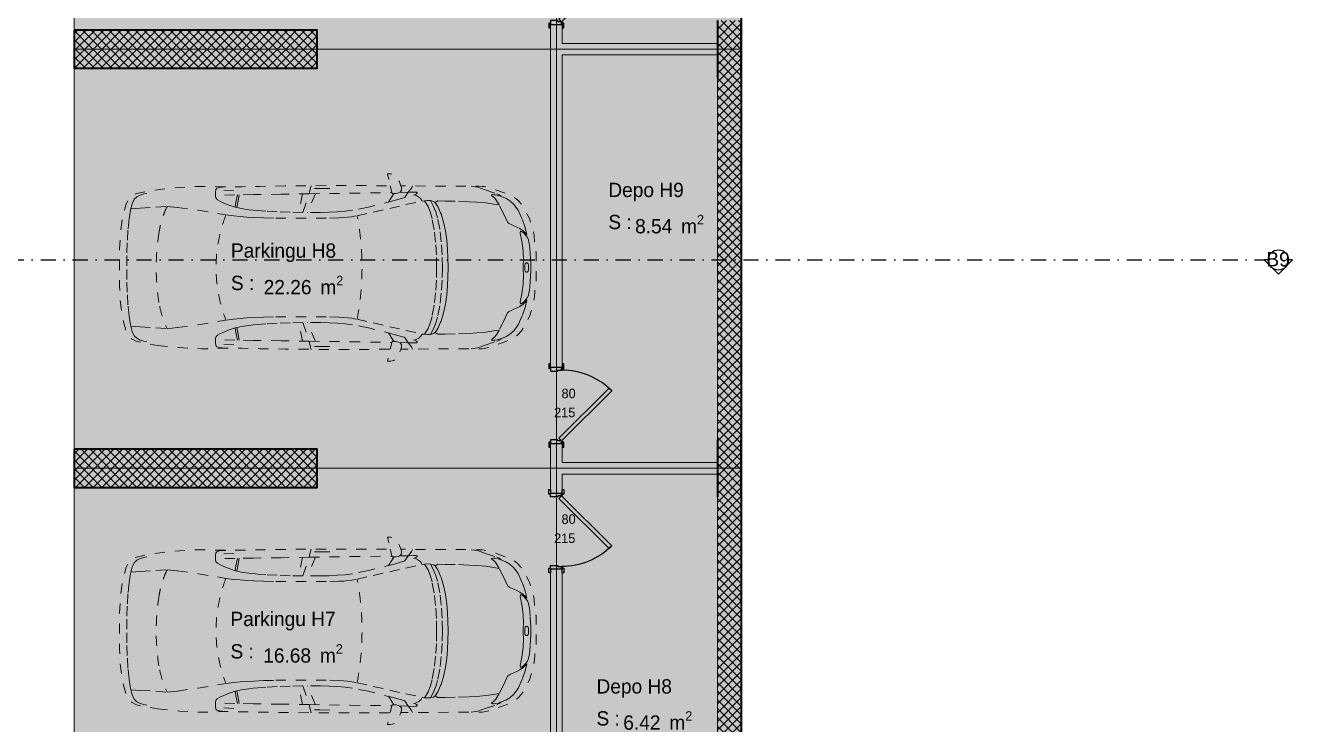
# Model space of a CAD drawing. Header units: millimetres. Extents: x 635850 to 824661, y -5878409 to -5774454.
# Drawn here: x 767576 to 780877, y -5848811 to -5841470 of the extents above; entities that cross this region are included whole.
import ezdxf
from ezdxf.enums import TextEntityAlignment as Align

# ---------------------------------------------------------------- set-up
doc = ezdxf.new("R2010")
doc.units = ezdxf.units.MM
doc.header["$MEASUREMENT"] = 0
doc.linetypes.add('Dashed', pattern=[211.666667, 105.833333, -105.833333])
doc.linetypes.add('Dot & Dashed', pattern=[335.138881, 158.75, -88.194444, 0, -88.194437])
for name, color, linetype in [('A - Ndertesa 1 - Vija e prejes', 7, 'Continuous'), ('A - Ndertesa 8 - Pllaka meskatit', 7, 'Continuous'), ('A - Ndertesa 8 - Zonat', 7, 'Continuous'), ('A - Ndertesa 8 -Muret K.Zjarrit', 7, 'Continuous'), ('A - Ndertesa 8 -Shtyllat', 7, 'Continuous'), ('A - Ndertesa 8 -Shtyllat bodrum', 7, 'Continuous'), ('ARCHICAD Doors', 7, 'Continuous')]:
    doc.layers.add(name, color=color, linetype=linetype)
for name, color, linetype, lineweight, true_color in [('A - Ndertesa 1 - Vija e prejes _Pen_No__48', 7, 'Continuous', 25, 0xa80f02), ('A - Ndertesa 4 - Veturat_Pen_No__102', 7, 'Continuous', 13, 0xcccccc), ('A - Ndertesa 8 - Zonat_Pen_No__94', 7, 'Continuous', 13, 0xe4ad2c), ('A - Ndertesa 8 -Muret K.Zjarrit_Pen_No__102', 7, 'Continuous', 13, 0xcccccc), ('A - Ndertesa 8 -Veturat_Pen_No__102', 7, 'Continuous', 13, 0xcccccc), ('A - Situacioni_Pen_No__102', 7, 'Continuous', 13, 0xcccccc), ('ARCHICAD Door Markers_Pen_No__112', 7, 'Continuous', 13, 0xd5aaaa)]:
    doc.layers.add(name, color=color, linetype=linetype, lineweight=lineweight, true_color=true_color)
for name, color, linetype, lineweight in [('A - Ndertesa 8 - Pllaka meskatit_Pen_No__22', 8, 'Continuous', 35), ('A - Ndertesa 8 -Muret K.Zjarrit_Pen_No__101', 252, 'Continuous', 13), ('A - Ndertesa 8 -Shtyllat bodrum_Pen_No__101', 252, 'Continuous', 13), ('A - Ndertesa 8 -Shtyllat bodrum_Pen_No__22', 8, 'Continuous', 35), ('A - Ndertesa 8 -Shtyllat_Pen_No__101', 252, 'Continuous', 13), ('A - Ndertesa 8 -Shtyllat_Pen_No__22', 8, 'Continuous', 35), ('ARCHICAD Doors_Pen_No__101', 252, 'Continuous', 13), ('ARCHICAD Doors_Pen_No__42', 8, 'Continuous', 25), ('ARCHICAD Zone Stamps_Pen_No__101', 252, 'Continuous', 13)]:
    doc.layers.add(name, color=color, linetype=linetype, lineweight=lineweight)
doc.styles.add('GENERATED_STYLE_1', font='GOTHIC.TTF')
pattern_1 = [(45, (664183.82, -5827429.525), (-45.96194, 45.96194), []), (135, (664183.82, -5827429.525), (45.96194, 45.96194), [])]

# ---------------------------------------------------------------- blocks, each defined once
blk = doc.blocks.new('Parkingu H7__54', base_point=(770332, -5847876))
at = {"layer": 'A - Ndertesa 8 - Zonat_Pen_No__94', "linetype": 'Continuous', "lineweight": 0, "true_color": 0xffffff}
blk.add_hatch(color=7, dxfattribs=at).paths.add_polyline_path([(768089, -5846120), (768089, -5849370), (769289, -5849370), (769289, -5849430), (773149, -5849430), (773149, -5849370), (773149, -5846120)])
at = {"layer": 'ARCHICAD Zone Stamps_Pen_No__101', "color": 252, "lineweight": 13, "insert": (770073, -5847966), "char_height": 150, "attachment_point": 1, "style": 'GENERATED_STYLE_1'}
blk.add_mtext('\\A1;{\\pql;\\pt0,5050;\\fCentury Gothic|b0|i0|c0|p34;16.68\\fCentury Gothic|b0|i0|c0|p34;\\A1{\\H.66x;\\S^  ;}\\fCentury Gothic|b0|i0|c0|p34; m\\fCentury Gothic|b0|i0|c0|p34;\\A1{\\H.66x;\\S2^  ;}}', dxfattribs=at)
at = {"layer": 'ARCHICAD Zone Stamps_Pen_No__101', "color": 252, "lineweight": 13, "style": 'GENERATED_STYLE_1'}
for tag, p in [('DUMMY_849', (770934, -5847573)), ('ROOM_NAME', (769729, -5847626)), ('calculatedAreaCode', (769729, -5847966))]:
    blk.add_attdef(tag, text='', height=150, dxfattribs=at).set_placement(p, align=Align.TOP_LEFT)
blk = doc.blocks.new('Parkingu H8__55', base_point=(770337, -5844009))
at = {"layer": 'A - Ndertesa 8 - Zonat_Pen_No__94', "linetype": 'Continuous', "lineweight": 0, "true_color": 0xffffff}
blk.add_hatch(color=7, dxfattribs=at).paths.add_polyline_path([(773149, -5846120), (773149, -5841720), (768089, -5841720), (768089, -5846120)])
at = {"layer": 'ARCHICAD Zone Stamps_Pen_No__101', "color": 252, "lineweight": 13, "insert": (770078, -5844099), "char_height": 150, "attachment_point": 1, "style": 'GENERATED_STYLE_1'}
blk.add_mtext('\\A1;{\\pql;\\pt0,5050;\\fCentury Gothic|b0|i0|c0|p34;22.26\\fCentury Gothic|b0|i0|c0|p34;\\A1{\\H.66x;\\S^  ;}\\fCentury Gothic|b0|i0|c0|p34; m\\fCentury Gothic|b0|i0|c0|p34;\\A1{\\H.66x;\\S2^  ;}}', dxfattribs=at)
at = {"layer": 'ARCHICAD Zone Stamps_Pen_No__101', "color": 252, "lineweight": 13, "style": 'GENERATED_STYLE_1'}
for tag, p in [('DUMMY_849', (770939, -5843707)), ('ROOM_NAME', (769734, -5843759)), ('calculatedAreaCode', (769734, -5844099))]:
    blk.add_attdef(tag, text='', height=150, dxfattribs=at).set_placement(p, align=Align.TOP_LEFT)
blk = doc.blocks.new('Parkingu H9__56', base_point=(770196, -5840007))
at = {"layer": 'A - Ndertesa 8 - Zonat_Pen_No__94', "linetype": 'Continuous', "lineweight": 0, "true_color": 0xffffff}
blk.add_hatch(color=7, dxfattribs=at).paths.add_polyline_path([(773149, -5838420), (768089, -5838420), (768089, -5841720), (773149, -5841720)])
at = {"layer": 'ARCHICAD Zone Stamps_Pen_No__101', "color": 252, "lineweight": 13, "insert": (769937, -5840097), "char_height": 150, "attachment_point": 1, "style": 'GENERATED_STYLE_1'}
blk.add_mtext('\\A1;{\\pql;\\pt0,5050;\\fCentury Gothic|b0|i0|c0|p34;16.70\\fCentury Gothic|b0|i0|c0|p34;\\A1{\\H.66x;\\S^  ;}\\fCentury Gothic|b0|i0|c0|p34; m\\fCentury Gothic|b0|i0|c0|p34;\\A1{\\H.66x;\\S2^  ;}}', dxfattribs=at)
at = {"layer": 'ARCHICAD Zone Stamps_Pen_No__101', "color": 252, "lineweight": 13, "style": 'GENERATED_STYLE_1'}
for tag, p in [('DUMMY_849', (770798, -5839704)), ('ROOM_NAME', (769594, -5839757)), ('calculatedAreaCode', (769594, -5840097))]:
    blk.add_attdef(tag, text='', height=150, dxfattribs=at).set_placement(p, align=Align.TOP_LEFT)
blk = doc.blocks.new('Depo H8__70', base_point=(774082, -5848581))
at = {"layer": 'A - Ndertesa 8 - Zonat_Pen_No__94', "linetype": 'Continuous', "lineweight": 0, "true_color": 0xffffff}
blk.add_hatch(color=7, dxfattribs=at).paths.add_polyline_path([(773149, -5846120), (773149, -5849430), (775089, -5849430), (775089, -5846120)])
at = {"layer": 'ARCHICAD Zone Stamps_Pen_No__101', "color": 252, "lineweight": 13, "insert": (773851, -5848670), "char_height": 150, "attachment_point": 1, "style": 'GENERATED_STYLE_1'}
blk.add_mtext('\\A1;{\\pql;\\pt0,5050;\\fCentury Gothic|b0|i0|c0|p34;6.42\\fCentury Gothic|b0|i0|c0|p34;\\A1{\\H.66x;\\S^  ;}\\fCentury Gothic|b0|i0|c0|p34; m\\fCentury Gothic|b0|i0|c0|p34;\\A1{\\H.66x;\\S2^  ;}}', dxfattribs=at)
at = {"layer": 'ARCHICAD Zone Stamps_Pen_No__101', "color": 252, "lineweight": 13, "style": 'GENERATED_STYLE_1'}
for tag, p in [('ROOM_NAME', (773570, -5848334)), ('DUMMY_849', (774595, -5848278)), ('calculatedAreaCode', (773570, -5848670))]:
    blk.add_attdef(tag, text='', height=150, dxfattribs=at).set_placement(p, align=Align.TOP_LEFT)
blk = doc.blocks.new('Depo H9__71', base_point=(774206, -5843369))
at = {"layer": 'A - Ndertesa 8 - Zonat_Pen_No__94', "linetype": 'Continuous', "lineweight": 0, "true_color": 0xffffff}
blk.add_hatch(color=7, dxfattribs=at).paths.add_polyline_path([(773149, -5846120), (775089, -5846120), (775089, -5841720), (773149, -5841720)])
at = {"layer": 'ARCHICAD Zone Stamps_Pen_No__101', "color": 252, "lineweight": 13, "insert": (773975, -5843459), "char_height": 150, "attachment_point": 1, "style": 'GENERATED_STYLE_1'}
blk.add_mtext('\\A1;{\\pql;\\pt0,5050;\\fCentury Gothic|b0|i0|c0|p34;8.54\\fCentury Gothic|b0|i0|c0|p34;\\A1{\\H.66x;\\S^  ;}\\fCentury Gothic|b0|i0|c0|p34; m\\fCentury Gothic|b0|i0|c0|p34;\\A1{\\H.66x;\\S2^  ;}}', dxfattribs=at)
at = {"layer": 'ARCHICAD Zone Stamps_Pen_No__101', "color": 252, "lineweight": 13, "style": 'GENERATED_STYLE_1'}
for tag, p in [('ROOM_NAME', (773694, -5843122)), ('DUMMY_849', (774719, -5843067)), ('calculatedAreaCode', (773694, -5843459))]:
    blk.add_attdef(tag, text='', height=150, dxfattribs=at).set_placement(p, align=Align.TOP_LEFT)
blk = doc.blocks.new('Depo H10__72', base_point=(774198, -5839372))
at = {"layer": 'A - Ndertesa 8 - Zonat_Pen_No__94', "linetype": 'Continuous', "lineweight": 0, "true_color": 0xffffff}
blk.add_hatch(color=7, dxfattribs=at).paths.add_polyline_path([(773149, -5841720), (775089, -5841720), (775089, -5837460), (773089, -5837460), (773089, -5838820), (773149, -5838820)])
at = {"layer": 'ARCHICAD Zone Stamps_Pen_No__101', "color": 252, "lineweight": 13, "insert": (773966, -5839461), "char_height": 150, "attachment_point": 1, "style": 'GENERATED_STYLE_1'}
blk.add_mtext('\\A1;{\\pql;\\pt0,5050;\\fCentury Gothic|b0|i0|c0|p34;8.35\\fCentury Gothic|b0|i0|c0|p34;\\A1{\\H.66x;\\S^  ;}\\fCentury Gothic|b0|i0|c0|p34; m\\fCentury Gothic|b0|i0|c0|p34;\\A1{\\H.66x;\\S2^  ;}}', dxfattribs=at)
at = {"layer": 'ARCHICAD Zone Stamps_Pen_No__101', "color": 252, "lineweight": 13, "style": 'GENERATED_STYLE_1'}
for tag, p in [('ROOM_NAME', (773685, -5839125)), ('DUMMY_849', (774710, -5839069)), ('calculatedAreaCode', (773685, -5839461))]:
    blk.add_attdef(tag, text='', height=150, dxfattribs=at).set_placement(p, align=Align.TOP_LEFT)
blk = doc.blocks.new('Slab_5', base_point=(749090, -5859821))
at = {"layer": 'A - Ndertesa 8 - Pllaka meskatit_Pen_No__22', "color": 8, "linetype": 'Continuous', "lineweight": 35, "flags": 128}
blk.add_lwpolyline([(749090, -5859821), (749090, -5829578), (752125, -5829274), (761123, -5828907), (775089, -5828907), (775089, -5859821)], close=True, dxfattribs=at)
blk = doc.blocks.new('Wall_280', base_point=(775089, -5859821))
at = {"layer": 'A - Ndertesa 8 -Muret K.Zjarrit_Pen_No__101', "linetype": 'Continuous', "lineweight": 13}
h = blk.add_hatch(dxfattribs=at)
h.set_pattern_fill('Concrete_Block', color=252, style=0, pattern_type=2)
h.set_pattern_definition(pattern_1)
h.paths.add_polyline_path([(774839, -5845820), (775089, -5845820), (775089, -5842020), (774839, -5842020)])
h = blk.add_hatch(dxfattribs=at)
h.set_pattern_fill('Concrete_Block', color=252, style=0, pattern_type=2)
h.set_pattern_definition(pattern_1)
h.paths.add_polyline_path([(774839, -5852146), (775089, -5852146), (775089, -5846420), (774839, -5846420)])
at = {"layer": 'A - Ndertesa 8 -Muret K.Zjarrit_Pen_No__101', "color": 252, "linetype": 'Continuous', "lineweight": 13, "flags": 128}
for points in [[(774839, -5842020), (774839, -5845820)], [(775089, -5845820), (775089, -5842020)], [(774839, -5846420), (774839, -5852146)], [(775089, -5852146), (775089, -5846420)]]:
    blk.add_lwpolyline(points, dxfattribs=at)
blk = doc.blocks.new('Door 25_5')
at = {"layer": 'ARCHICAD Doors_Pen_No__101', "color": 252, "linetype": 'Continuous', "lineweight": 13}
for p, q in [((-400, 5), (-437, 5)), ((-400, 5), (-437, 5)), ((-400, 0), (-400, 5)), ((-400, 0), (-400, 5)), ((-400, -115), (-400, 0)), ((-400, -115), (-400, 0)), ((400, 0), (400, 5)), ((400, 0), (400, 5)), ((400, 5), (437, 5)), ((400, 5), (437, 5)), ((400, -115), (400, 0)), ((400, -115), (400, 0)), ((-400, -115), (-437, -115)), ((-400, -115), (-437, -115)), ((400, -115), (437, -115)), ((400, -115), (437, -115))]:
    blk.add_line(p, q, dxfattribs=at)
at = {"layer": 'ARCHICAD Doors_Pen_No__42', "color": 8, "linetype": 'Continuous', "lineweight": 25}
for p, q in [((-182, 498), (-154, 526)), ((344, -28), (-182, 498)), ((-154, 526), (372, 0)), ((-387, 24), (-437, 24)), ((-437, 24), (-437, 5)), ((-437, 5), (-387, 5)), ((-375, 5), (-400, 5)), ((-400, 5), (-400, 0)), ((-400, 0), (-375, 0)), ((-372, 0), (-400, 0)), ((-400, 0), (-400, -115)), ((-387, 5), (-387, 24)), ((-375, 0), (-375, 5)), ((-372, -40), (-372, 0)), ((372, 0), (344, -28)), ((400, 0), (372, 0)), ((372, 0), (372, -40)), ((400, 5), (375, 5)), ((375, 5), (375, 0)), ((375, 0), (400, 0)), ((437, 24), (387, 24)), ((387, 24), (387, 5)), ((387, 5), (437, 5)), ((400, 0), (400, 5)), ((400, -115), (400, 0)), ((437, 5), (437, 24)), ((-387, -115), (-437, -115)), ((-437, -115), (-437, -134)), ((-400, -115), (-360, -115)), ((-387, -134), (-387, -115)), ((-360, -40), (-372, -40)), ((-360, -115), (-360, -40)), ((372, -40), (360, -40)), ((360, -40), (360, -115)), ((360, -115), (400, -115)), ((437, -115), (387, -115)), ((387, -115), (387, -134)), ((437, -134), (437, -115)), ((-437, -134), (-387, -134)), ((387, -134), (437, -134))]:
    blk.add_line(p, q, dxfattribs=at)
blk.add_arc((372, 0), 744, 135, 180, dxfattribs=at)
blk = doc.blocks.new('D Marker 25_20')
at = {"layer": 'ARCHICAD Door Markers_Pen_No__112', "color": 9, "lineweight": 13, "true_color": 0xd5aaaa, "char_height": 100, "attachment_point": 7, "rotation": 90, "style": 'GENERATED_STYLE_1'}
for s, insert in [('\\A1;{\\pql;\\pt0;\\fCentury Gothic|b0|i0|c0|p34;80\\fCentury Gothic|b0|i0|c0|p34;\\A1{\\H.66x;\\S^  ;}\\fCentury Gothic|b0|i0|c0|p34;\\fCentury Gothic|b0|i0|c0|p34;}', (-47, -6)), ('\\A1;{\\pql;\\pt0;\\fCentury Gothic|b0|i0|c0|p34;215\\fCentury Gothic|b0|i0|c0|p34;\\A1{\\H.66x;\\S^  ;}\\fCentury Gothic|b0|i0|c0|p34;\\fCentury Gothic|b0|i0|c0|p34;}', (153, -84))]:
    blk.add_mtext(s, dxfattribs=dict(at, insert=insert))
blk = doc.blocks.new('Wall_296', base_point=(773089, -5837520))
at = {"layer": 'A - Ndertesa 8 -Muret K.Zjarrit_Pen_No__102', "linetype": 'Continuous', "lineweight": 0, "true_color": 0xcccccc}
for points in [[(773089, -5837520), (773089, -5840660), (773209, -5840660), (773209, -5837520)], [(773209, -5841460), (773089, -5841460), (773089, -5845060), (773209, -5845060)], [(773209, -5845860), (773089, -5845860), (773089, -5846380), (773209, -5846380)], [(773089, -5849370), (773209, -5849370), (773209, -5847180), (773089, -5847180)]]:
    blk.add_hatch(color=254, dxfattribs=at).paths.add_polyline_path(points)
at = {"layer": 'A - Ndertesa 8 -Muret K.Zjarrit_Pen_No__101', "color": 252, "linetype": 'Continuous', "lineweight": 13}
for p, q in [((773089, -5840660), (773089, -5840623)), ((773209, -5840660), (773209, -5840623)), ((773089, -5840660), (773204, -5840660)), ((773204, -5840660), (773209, -5840660)), ((773089, -5841460), (773089, -5841497)), ((773089, -5841460), (773204, -5841460)), ((773204, -5841460), (773209, -5841460)), ((773209, -5841460), (773209, -5841497)), ((773089, -5845060), (773089, -5845023)), ((773209, -5845060), (773209, -5845023)), ((773089, -5845060), (773204, -5845060)), ((773204, -5845060), (773209, -5845060)), ((773089, -5845860), (773089, -5845897)), ((773089, -5845860), (773204, -5845860)), ((773204, -5845860), (773209, -5845860)), ((773209, -5845860), (773209, -5845897)), ((773089, -5846380), (773089, -5846343)), ((773209, -5846380), (773209, -5846343)), ((773089, -5846380), (773204, -5846380)), ((773204, -5846380), (773209, -5846380)), ((773089, -5847180), (773089, -5847217)), ((773089, -5847180), (773204, -5847180)), ((773204, -5847180), (773209, -5847180)), ((773209, -5847180), (773209, -5847217))]:
    blk.add_line(p, q, dxfattribs=at)
at = {"layer": 'A - Ndertesa 8 -Muret K.Zjarrit_Pen_No__101', "color": 252, "linetype": 'Continuous', "lineweight": 13, "flags": 128}
for points in [[(773089, -5837520), (773089, -5840660)], [(773209, -5840660), (773209, -5837520)], [(773089, -5841460), (773089, -5845060)], [(773209, -5841660), (773209, -5841460)], [(773209, -5845060), (773209, -5841780)], [(773089, -5845860), (773089, -5846380)], [(773209, -5846060), (773209, -5845860)], [(773209, -5846380), (773209, -5846180)], [(773089, -5847180), (773089, -5849370)], [(773209, -5849370), (773209, -5847180)]]:
    blk.add_lwpolyline(points, dxfattribs=at)
at = {"layer": 'ARCHICAD Door Markers_Pen_No__112', "color": 9, "lineweight": 13, "true_color": 0xd5aaaa, "rotation": 270}
for p in [(773209, -5841060), (773209, -5845460), (773209, -5846780)]:
    blk.add_blockref('D Marker 25_20', p, dxfattribs=at)
at = {"layer": 'ARCHICAD Doors', "color": 21, "linetype": 'Continuous', "lineweight": 18, "true_color": 0xff9955, "zscale": 1000, "rotation": 270}
for p in [(773204, -5841060), (773204, -5845460)]:
    blk.add_blockref('Door 25_5', p, dxfattribs=at)
at = {"layer": 'ARCHICAD Doors', "color": 21, "linetype": 'Continuous', "lineweight": 18, "true_color": 0xff9955, "xscale": -1, "zscale": 1000, "rotation": 270}
blk.add_blockref('Door 25_5', (773204, -5846780), dxfattribs=at)
blk = doc.blocks.new('Wall_298', base_point=(773089, -5846120))
at = {"layer": 'A - Ndertesa 8 -Muret K.Zjarrit_Pen_No__102', "linetype": 'Continuous', "lineweight": 0, "true_color": 0xcccccc}
blk.add_hatch(color=254, dxfattribs=at).paths.add_polyline_path([(773209, -5846180), (774839, -5846180), (774839, -5846060), (773209, -5846060)])
at = {"layer": 'A - Ndertesa 8 -Muret K.Zjarrit_Pen_No__101', "color": 252, "linetype": 'Continuous', "lineweight": 13, "flags": 128}
for points in [[(774839, -5846060), (773209, -5846060)], [(774839, -5846180), (774839, -5846060)], [(773209, -5846180), (774839, -5846180)]]:
    blk.add_lwpolyline(points, dxfattribs=at)
blk = doc.blocks.new('Wall_299', base_point=(773089, -5841720))
at = {"layer": 'A - Ndertesa 8 -Muret K.Zjarrit_Pen_No__102', "linetype": 'Continuous', "lineweight": 0, "true_color": 0xcccccc}
blk.add_hatch(color=254, dxfattribs=at).paths.add_polyline_path([(773209, -5841780), (774839, -5841780), (774839, -5841660), (773209, -5841660)])
at = {"layer": 'A - Ndertesa 8 -Muret K.Zjarrit_Pen_No__101', "color": 252, "linetype": 'Continuous', "lineweight": 13, "flags": 128}
for points in [[(774839, -5841660), (773209, -5841660)], [(774839, -5841780), (774839, -5841660)], [(773209, -5841780), (774839, -5841780)]]:
    blk.add_lwpolyline(points, dxfattribs=at)
blk = doc.blocks.new('Column_326', base_point=(769364, -5841720))
at = {"layer": 'A - Ndertesa 8 -Shtyllat_Pen_No__101', "linetype": 'Continuous', "lineweight": 13}
h = blk.add_hatch(dxfattribs=at)
h.set_pattern_fill('Concrete_Block', color=252, style=0, pattern_type=2)
h.set_pattern_definition(pattern_1)
h.paths.add_polyline_path([(768089, -5841520), (768089, -5841920), (770639, -5841920), (770639, -5841520)])
at = {"layer": 'A - Ndertesa 8 -Shtyllat_Pen_No__22', "color": 8, "linetype": 'Continuous', "lineweight": 35, "flags": 128}
blk.add_lwpolyline([(768089, -5841520), (768089, -5841920), (770639, -5841920), (770639, -5841520)], close=True, dxfattribs=at)
blk = doc.blocks.new('Column_336', base_point=(774964, -5841720))
at = {"layer": 'A - Ndertesa 8 -Shtyllat bodrum_Pen_No__101', "linetype": 'Continuous', "lineweight": 13}
h = blk.add_hatch(dxfattribs=at)
h.set_pattern_fill('Concrete_Block', color=252, style=0, pattern_type=2)
h.set_pattern_definition(pattern_1)
h.paths.add_polyline_path([(775089, -5841420), (774839, -5841420), (774839, -5842020), (775089, -5842020)])
at = {"layer": 'A - Ndertesa 8 -Shtyllat bodrum_Pen_No__22', "color": 8, "linetype": 'Continuous', "lineweight": 35, "flags": 128}
for points in [[(774839, -5841420), (774839, -5842020)], [(775089, -5842020), (775089, -5841420)]]:
    blk.add_lwpolyline(points, dxfattribs=at)
blk = doc.blocks.new('Column_337', base_point=(774964, -5846120))
at = {"layer": 'A - Ndertesa 8 -Shtyllat bodrum_Pen_No__101', "linetype": 'Continuous', "lineweight": 13}
h = blk.add_hatch(dxfattribs=at)
h.set_pattern_fill('Concrete_Block', color=252, style=0, pattern_type=2)
h.set_pattern_definition(pattern_1)
h.paths.add_polyline_path([(775089, -5845820), (774839, -5845820), (774839, -5846420), (775089, -5846420)])
at = {"layer": 'A - Ndertesa 8 -Shtyllat bodrum_Pen_No__22', "color": 8, "linetype": 'Continuous', "lineweight": 35, "flags": 128}
for points in [[(774839, -5845820), (774839, -5846420)], [(775089, -5846420), (775089, -5845820)]]:
    blk.add_lwpolyline(points, dxfattribs=at)
blk = doc.blocks.new('Column_339', base_point=(769364, -5846120))
at = {"layer": 'A - Ndertesa 8 -Shtyllat_Pen_No__101', "linetype": 'Continuous', "lineweight": 13}
h = blk.add_hatch(dxfattribs=at)
h.set_pattern_fill('Concrete_Block', color=252, style=0, pattern_type=2)
h.set_pattern_definition(pattern_1)
h.paths.add_polyline_path([(768089, -5845920), (768089, -5846320), (770639, -5846320), (770639, -5845920)])
at = {"layer": 'A - Ndertesa 8 -Shtyllat_Pen_No__22', "color": 8, "linetype": 'Continuous', "lineweight": 35, "flags": 128}
blk.add_lwpolyline([(768089, -5845920), (768089, -5846320), (770639, -5846320), (770639, -5845920)], close=True, dxfattribs=at)
blk = doc.blocks.new('Car 05 25_4')
at = {"layer": 'A - Ndertesa 4 - Veturat_Pen_No__102', "color": 254, "linetype": 'Dashed', "lineweight": 13, "true_color": 0xcccccc}
for p, q in [((125, 791), (129, 820)), ((129, 820), (139, 832)), ((139, 832), (165, 840)), ((165, 840), (195, 844)), ((195, 844), (231, 846)), ((211, 809), (418, 816)), ((1115, 809), (1109, 774)), ((1120, 833), (1115, 809)), ((1121, 838), (1120, 836)), ((1120, 836), (1120, 833)), ((1130, 859), (1121, 838)), ((1163, 830), (1220, 829)), ((1220, 829), (1370, 831)), ((1958, 858), (1977, 777)), ((2063, 792), (2070, 800)), ((2075, 836), (2068, 858)), ((2070, 800), (2075, 809)), ((2075, 809), (2075, 836)), ((2148, 790), (2167, 814)), ((2167, 814), (2182, 834)), ((2182, 834), (2193, 856)), ((2808, 853), (2877, 843)), ((2877, 843), (2954, 814)), ((2904, 833), (2905, 833)), ((2954, 814), (3076, 775)), ((-768, 602), (-751, 670)), ((-729, 716), (-751, 670)), ((-701, 743), (-729, 716)), ((-665, 761), (-701, 743)), ((-627, 772), (-665, 761)), ((-595, 778), (-627, 772)), ((126, 744), (125, 791)), ((327, 762), (125, 756)), ((132, 723), (126, 744)), ((147, 711), (132, 723)), ((171, 697), (147, 711)), ((213, 677), (171, 697)), ((266, 655), (213, 677)), ((522, 765), (327, 762)), ((339, 683), (330, 634)), ((355, 762), (339, 683)), ((357, 683), (347, 629)), ((373, 763), (357, 683)), ((814, 769), (522, 765)), ((1109, 774), (814, 769)), ((1036, 773), (997, 579)), ((1042, 578), (1108, 774)), ((1173, 775), (1090, 578)), ((1109, 774), (1538, 780)), ((1538, 780), (1975, 786)), ((2000, 702), (1730, 634)), ((1939, 686), (1996, 777)), ((1977, 777), (2020, 777)), ((2000, 702), (2214, 763)), ((2020, 777), (2044, 783)), ((2044, 783), (2063, 792)), ((2069, 788), (2065, 794)), ((2069, 788), (2148, 790)), ((2107, 732), (2148, 790)), ((2122, 660), (2294, 698)), ((2148, 790), (2206, 792)), ((2206, 792), (2227, 791)), ((2227, 770), (2214, 763)), ((2214, 763), (2238, 752)), ((2227, 791), (2233, 790)), ((2234, 774), (2227, 770)), ((2233, 790), (2238, 787)), ((2238, 777), (2234, 774)), ((2241, 784), (2238, 787)), ((2238, 777), (2241, 781)), ((2238, 752), (2259, 740)), ((2241, 781), (2241, 784)), ((2259, 740), (2269, 731)), ((2269, 731), (2279, 722)), ((2279, 722), (2294, 698)), ((2294, 698), (2317, 701)), ((2294, 698), (2294, 698)), ((2317, 701), (2346, 703)), ((2355, 640), (2317, 701)), ((2346, 703), (2379, 702)), ((2410, 649), (2379, 702)), ((2379, 702), (2411, 694)), ((2411, 694), (2411, 694)), ((2429, 682), (2411, 694)), ((2429, 682), (2457, 700)), ((2429, 682), (2429, 682)), ((2429, 682), (2457, 640)), ((2457, 700), (2535, 698)), ((2535, 698), (2535, 698)), ((2535, 698), (2673, 696)), ((2673, 696), (2787, 691)), ((2787, 691), (2868, 687)), ((2868, 687), (2960, 679)), ((2960, 679), (2868, 687)), ((2960, 679), (3047, 666)), ((3022, 758), (3024, 762)), ((3024, 754), (3022, 758)), ((3024, 762), (3035, 765)), ((3038, 743), (3024, 754)), ((3035, 765), (3047, 764)), ((3051, 731), (3038, 743)), ((3047, 764), (3061, 763)), ((3047, 666), (3100, 657)), ((3065, 715), (3051, 731)), ((3061, 763), (3090, 757)), ((3077, 698), (3065, 715)), ((3100, 763), (3076, 775)), ((3100, 657), (3077, 698)), ((3090, 757), (3108, 751)), ((3114, 753), (3100, 763)), ((3108, 751), (3123, 746)), ((3123, 746), (3114, 753)), ((3170, 727), (3123, 746)), ((3212, 701), (3170, 727)), ((3254, 663), (3212, 701)), ((-768, 602), (-783, 510)), ((-764, 617), (-666, 624)), ((-666, 624), (-501, 634)), ((-501, 634), (-383, 642)), ((-383, 642), (-274, 631)), ((-274, 631), (-56, 601)), ((-56, 601), (146, 567)), ((146, 567), (233, 552)), ((233, 552), (315, 541)), ((319, 636), (266, 655)), ((315, 541), (384, 535)), ((393, 618), (319, 636)), ((384, 535), (454, 530)), ((475, 607), (393, 618)), ((521, 602), (475, 607)), ((570, 597), (521, 602)), ((653, 591), (570, 597)), ((773, 585), (653, 591)), ((907, 580), (773, 585)), ((1042, 578), (907, 580)), ((1228, 578), (1042, 578)), ((1316, 580), (1228, 578)), ((1403, 584), (1316, 580)), ((1484, 590), (1403, 584)), ((1562, 601), (1484, 590)), ((1511, 528), (1554, 533)), ((1554, 533), (1597, 541)), ((1730, 634), (1562, 601)), ((1597, 541), (1597, 541)), ((1611, 544), (1780, 582)), ((1780, 582), (1953, 621)), ((1953, 621), (2122, 660)), ((2380, 575), (2355, 640)), ((2397, 514), (2380, 575)), ((2436, 583), (2410, 649)), ((2454, 522), (2436, 583)), ((2457, 640), (2487, 574)), ((2487, 574), (2492, 562)), ((2492, 562), (2518, 477)), ((3153, 554), (3100, 657)), ((3190, 476), (3153, 554)), ((3302, 603), (3254, 663)), ((3302, 603), (3346, 501)), ((-783, 510), (-795, 391)), ((454, 530), (526, 526)), ((526, 526), (628, 522)), ((628, 522), (757, 518)), ((757, 518), (1323, 518)), ((1323, 518), (1420, 522)), ((1420, 522), (1467, 524)), ((1467, 524), (1511, 528)), ((2419, 396), (2397, 514)), ((2478, 401), (2454, 522)), ((2494, 269), (2478, 401)), ((2518, 477), (2538, 384)), ((3199, 467), (3190, 476)), ((3221, 454), (3199, 467)), ((3256, 439), (3221, 454)), ((3288, 425), (3256, 439)), ((3319, 408), (3288, 425)), ((3353, 384), (3319, 408)), ((3346, 501), (3374, 420)), ((3391, 344), (3374, 420)), ((-795, 391), (-802, 259)), ((2434, 266), (2419, 396)), ((2442, 132), (2434, 266)), ((2503, 133), (2494, 269)), ((2538, 384), (2551, 286)), ((2551, 286), (2560, 194)), ((3325, 377), (3321, 370)), ((3321, 370), (3321, 362)), ((3321, 362), (3338, 277)), ((3328, 380), (3325, 377)), ((3338, 379), (3328, 380)), ((3364, 358), (3338, 379)), ((3338, 277), (3352, 173)), ((3377, 360), (3353, 384)), ((3397, 316), (3364, 358)), ((3391, 344), (3377, 360)), ((3408, 289), (3397, 316)), ((3408, 289), (3414, 267)), ((3414, 267), (3418, 243)), ((-802, 259), (-807, 125)), ((2506, 0), (2503, 133)), ((2560, 194), (2564, 101)), ((3352, 173), (3358, 76)), ((3418, 243), (3424, 201)), ((3424, 201), (3428, 152)), ((3432, 40), (3428, 152)), ((-807, 125), (-808, 0)), ((-807, -125), (-808, 0)), ((2444, 0), (2442, 132)), ((2444, 0), (2442, -132)), ((2564, 101), (2566, 0)), ((2564, -101), (2566, 0)), ((3354, 28), (3358, 76)), ((3354, 28), (3354, -1)), ((3354, -28), (3354, 1)), ((3371, 12), (3370, -1)), ((3371, -12), (3370, 1)), ((3372, 24), (3371, 12)), ((3376, 39), (3372, 24)), ((3382, 47), (3376, 39)), ((3386, 48), (3382, 47)), ((3386, 48), (3394, 48)), ((3399, 47), (3394, 48)), ((3404, 39), (3399, 47)), ((3404, 39), (3408, 24)), ((3408, 24), (3410, 8)), ((3410, 8), (3410, 0)), ((3432, 57), (3432, 57)), ((3432, 0), (3432, 40)), ((3432, 0), (3432, -40)), ((-802, -259), (-807, -125)), ((2442, -132), (2434, -266)), ((2506, 0), (2503, -133)), ((2560, -194), (2564, -101)), ((3352, -173), (3358, -76)), ((3354, -28), (3358, -76)), ((3372, -24), (3371, -12)), ((3376, -39), (3372, -24)), ((3382, -47), (3376, -39)), ((3386, -48), (3382, -47)), ((3386, -48), (3394, -48)), ((3399, -47), (3394, -48)), ((3404, -39), (3399, -47)), ((3404, -39), (3408, -24)), ((3408, -24), (3410, -8)), ((3410, -8), (3410, 0)), ((3432, -40), (3428, -152)), ((3432, -57), (3432, -57)), ((-795, -391), (-802, -259)), ((2503, -133), (2494, -269)), ((2551, -286), (2560, -194)), ((3338, -277), (3352, -173)), ((3414, -267), (3418, -243)), ((3418, -243), (3424, -201)), ((3424, -201), (3428, -152)), ((-783, -510), (-795, -391)), ((2419, -396), (2397, -514)), ((2434, -266), (2419, -396)), ((2494, -269), (2478, -401)), ((2518, -477), (2538, -384)), ((2538, -384), (2551, -286)), ((3353, -384), (3319, -408)), ((3321, -362), (3338, -277)), ((3321, -370), (3321, -362)), ((3325, -377), (3321, -370)), ((3328, -380), (3325, -377)), ((3338, -379), (3328, -380)), ((3364, -358), (3338, -379)), ((3377, -360), (3353, -384)), ((3397, -316), (3364, -358)), ((3391, -344), (3374, -420)), ((3391, -344), (3377, -360)), ((3408, -289), (3397, -316)), ((3408, -289), (3414, -267)), ((-768, -602), (-783, -510)), ((384, -535), (454, -530)), ((454, -530), (526, -526)), ((526, -526), (628, -522)), ((628, -522), (757, -518)), ((757, -518), (1323, -518)), ((1323, -518), (1420, -522)), ((1420, -522), (1467, -524)), ((1467, -524), (1511, -528)), ((1511, -528), (1554, -533)), ((2397, -514), (2380, -575)), ((2454, -522), (2436, -583)), ((2478, -401), (2454, -522)), ((2492, -562), (2518, -477)), ((3190, -476), (3153, -554)), ((3199, -467), (3190, -476)), ((3221, -454), (3199, -467)), ((3256, -439), (3221, -454)), ((3288, -425), (3256, -439)), ((3319, -408), (3288, -425)), ((3302, -603), (3346, -501)), ((3346, -501), (3374, -420)), ((-768, -602), (-751, -670)), ((-764, -617), (-666, -624)), ((-666, -624), (-501, -634)), ((-501, -634), (-383, -642)), ((-383, -642), (-274, -631)), ((-274, -631), (-56, -601)), ((-56, -601), (146, -567)), ((146, -567), (233, -552)), ((266, -655), (213, -677)), ((233, -552), (315, -541)), ((319, -636), (266, -655)), ((315, -541), (384, -535)), ((393, -618), (319, -636)), ((339, -683), (330, -634)), ((357, -683), (347, -629)), ((475, -607), (393, -618)), ((521, -602), (475, -607)), ((570, -597), (521, -602)), ((653, -591), (570, -597)), ((773, -585), (653, -591)), ((907, -580), (773, -585)), ((1042, -578), (907, -580)), ((1036, -773), (997, -579)), ((1042, -578), (1108, -774)), ((1228, -578), (1042, -578)), ((1173, -775), (1090, -578)), ((1316, -580), (1228, -578)), ((1403, -584), (1316, -580)), ((1484, -590), (1403, -584)), ((1562, -601), (1484, -590)), ((1554, -533), (1597, -541)), ((1730, -634), (1562, -601)), ((1597, -541), (1597, -541)), ((1611, -544), (1780, -582)), ((2000, -702), (1730, -634)), ((1780, -582), (1953, -621)), ((1953, -621), (2122, -660)), ((2122, -660), (2294, -698)), ((2355, -640), (2317, -701)), ((2380, -575), (2355, -640)), ((2410, -649), (2379, -702)), ((2436, -583), (2410, -649)), ((2429, -682), (2457, -640)), ((2457, -640), (2487, -574)), ((2487, -574), (2492, -562)), ((3047, -666), (3100, -657)), ((3100, -657), (3077, -698)), ((3153, -554), (3100, -657)), ((3254, -663), (3212, -701)), ((3302, -603), (3254, -663)), ((-729, -716), (-751, -670)), ((-701, -743), (-729, -716)), ((-665, -761), (-701, -743)), ((-627, -772), (-665, -761)), ((-595, -778), (-627, -772)), ((126, -744), (125, -791)), ((327, -762), (125, -756)), ((125, -791), (129, -820)), ((132, -723), (126, -744)), ((147, -711), (132, -723)), ((171, -697), (147, -711)), ((213, -677), (171, -697)), ((522, -765), (327, -762)), ((355, -762), (339, -683)), ((373, -763), (357, -683)), ((814, -769), (522, -765)), ((1109, -774), (814, -769)), ((1109, -774), (1538, -780)), ((1115, -809), (1109, -774)), ((1538, -780), (1975, -786)), ((1939, -686), (1996, -777)), ((1958, -858), (1977, -777)), ((1977, -777), (2020, -777)), ((2000, -702), (2214, -763)), ((2020, -777), (2044, -783)), ((2044, -783), (2063, -792)), ((2063, -792), (2070, -800)), ((2069, -788), (2065, -794)), ((2069, -788), (2148, -790)), ((2107, -732), (2148, -790)), ((2148, -790), (2167, -814)), ((2148, -790), (2206, -792)), ((2206, -792), (2227, -791)), ((2214, -763), (2238, -752)), ((2227, -770), (2214, -763)), ((2234, -774), (2227, -770)), ((2227, -791), (2233, -790)), ((2233, -790), (2238, -787)), ((2238, -777), (2234, -774)), ((2238, -752), (2259, -740)), ((2238, -777), (2241, -781)), ((2241, -784), (2238, -787)), ((2241, -781), (2241, -784)), ((2259, -740), (2269, -731)), ((2269, -731), (2279, -722)), ((2279, -722), (2294, -698)), ((2294, -698), (2317, -701)), ((2294, -698), (2294, -698)), ((2317, -701), (2346, -703)), ((2346, -703), (2379, -702)), ((2379, -702), (2411, -694)), ((2429, -682), (2411, -694)), ((2411, -694), (2411, -694)), ((2429, -682), (2429, -682)), ((2429, -682), (2457, -700)), ((2457, -700), (2535, -698)), ((2535, -698), (2673, -696)), ((2535, -698), (2535, -698)), ((2673, -696), (2787, -691)), ((2787, -691), (2868, -687)), ((2868, -687), (2960, -679)), ((2960, -679), (2868, -687)), ((2954, -814), (3076, -775)), ((2960, -679), (3047, -666)), ((3024, -754), (3022, -758)), ((3022, -758), (3024, -762)), ((3038, -743), (3024, -754)), ((3024, -762), (3035, -765)), ((3035, -765), (3047, -764)), ((3051, -731), (3038, -743)), ((3047, -764), (3061, -763)), ((3065, -715), (3051, -731)), ((3061, -763), (3090, -757)), ((3077, -698), (3065, -715)), ((3100, -763), (3076, -775)), ((3090, -757), (3108, -751)), ((3114, -753), (3100, -763)), ((3108, -751), (3123, -746)), ((3123, -746), (3114, -753)), ((3170, -727), (3123, -746)), ((3212, -701), (3170, -727)), ((129, -820), (139, -832)), ((139, -832), (165, -840)), ((165, -840), (195, -844)), ((195, -844), (231, -846)), ((211, -809), (418, -816)), ((1120, -833), (1115, -809)), ((1120, -836), (1120, -833)), ((1121, -838), (1120, -836)), ((1130, -859), (1121, -838)), ((1163, -830), (1220, -829)), ((1220, -829), (1370, -831)), ((2075, -836), (2068, -858)), ((2070, -800), (2075, -809)), ((2075, -809), (2075, -836)), ((2167, -814), (2182, -834)), ((2182, -834), (2193, -856)), ((2808, -853), (2877, -843)), ((2877, -843), (2954, -814))]:
    blk.add_line(p, q, dxfattribs=at)
at = {"layer": 'A - Ndertesa 4 - Veturat_Pen_No__102', "color": 254, "linetype": 'Dashed', "lineweight": 13, "true_color": 0xcccccc, "flags": 128}
blk.add_lwpolyline([(-483, -817), (-372, -830), (-252, -841), (-168, -845), (-78, -851), (-24, -852), (40, -852), (231, -846), (400, -848), (591, -852), (857, -856), (1130, -859), (1536, -860), (1958, -858), (1929, -983), (1961, -983), (1997, -975), (2027, -945), (2055, -898), (2068, -858), (2120, -857), (2193, -856), (2808, -853), (2856, -853), (2891, -853), (2923, -852), (2945, -849), (2990, -840), (3014, -833), (3154, -783), (3236, -748), (3269, -728), (3299, -706), (3337, -663), (3374, -604), (3418, -513), (3457, -393), (3468, -331), (3474, -264), (3478, -200), (3479, -165), (3490, -165), (3490, 165), (3479, 165), (3478, 200), (3474, 264), (3468, 331), (3457, 393), (3418, 513), (3374, 604), (3337, 663), (3299, 706), (3269, 728), (3236, 748), (3154, 783), (3014, 833), (2990, 840), (2945, 849), (2923, 852), (2891, 853), (2856, 853), (2808, 853), (2193, 856), (2120, 857), (2068, 858), (2055, 898), (2027, 945), (1997, 975), (1961, 983), (1929, 983), (1958, 858), (1536, 860), (1130, 859), (857, 856), (591, 852), (400, 848), (231, 846), (40, 852), (-24, 852), (-78, 851), (-168, 845), (-252, 841), (-372, 830), (-483, 817), (-585, 801), (-706, 776), (-758, 747), (-785, 722), (-815, 668), (-855, 511), (-875, 345), (-883, 195), (-885, 0), (-883, -195), (-875, -345), (-855, -511), (-815, -668), (-785, -722), (-758, -747), (-706, -776), (-585, -801)], close=True, dxfattribs=at)
at = {"layer": 'A - Ndertesa 4 - Veturat_Pen_No__102', "color": 254, "linetype": 'Dashed', "lineweight": 13, "true_color": 0xcccccc}
for centre, radius, start, end in [((493, 218), 973, 154.1545, 170.9117), ((1650, 0), 1520, 158.6992, 201.3008), ((-1245, 0), 2907, 349.2142, 10.7858), ((1856, -2), 2354, 170.8804, 189.9223), ((493, -218), 973, 191.2305, 205.8455)]:
    blk.add_arc(centre, radius, start, end, dxfattribs=at)
blk = doc.blocks.new('Cutting Plane_4', base_point=(738757, -5843933))
at = {"layer": 'A - Ndertesa 1 - Vija e prejes _Pen_No__48', "color": 14, "linetype": 'Dot & Dashed', "lineweight": 25, "true_color": 0xa80f02}
blk.add_line((738907, -5843933), (780577, -5843933), dxfattribs=at)
at = {"layer": 'A - Ndertesa 1 - Vija e prejes _Pen_No__48', "color": 14, "linetype": 'Continuous', "lineweight": 25, "true_color": 0xa80f02}
for p, q in [((780620, -5843933), (780577, -5843933)), ((780577, -5843933), (780727, -5844083)), ((780727, -5844083), (780877, -5843933)), ((780877, -5843933), (780833, -5843933))]:
    blk.add_line(p, q, dxfattribs=at)
blk.add_circle((780727, -5843933), 106, dxfattribs=at)
at = {"layer": 'A - Ndertesa 1 - Vija e prejes _Pen_No__48', "color": 14, "lineweight": 25, "true_color": 0xa80f02, "insert": (780846, -5844003), "char_height": 150, "attachment_point": 9, "style": 'GENERATED_STYLE_1'}
blk.add_mtext('\\A1;{\\pqr;\\pt0;\\fCentury Gothic|b0|i0|c0|p34;B9}', dxfattribs=at)

msp = doc.modelspace()

# ---------------------------------------------------------------- linework, layer by layer
at = {"layer": 'A - Ndertesa 8 - Zonat', "color": 7, "linetype": 'Continuous', "lineweight": 0, "true_color": 0xffffff, "flags": 128}
for points in [[(773149, -5841719.9), (775089, -5841719.9), (775089, -5837459.9), (773089, -5837459.9), (773089, -5838819.9), (773149, -5838819.9)], [(773149, -5838419.9), (768089, -5838419.9), (768089, -5841719.9), (773149, -5841719.9)], [(773149, -5846119.9), (773149, -5841719.9), (768089, -5841719.9), (768089, -5846119.9)], [(773149, -5846119.9), (775089, -5846119.9), (775089, -5841719.9), (773149, -5841719.9)], [(768089, -5846119.9), (768089, -5849369.9), (769289, -5849369.9), (769289, -5849429.9), (773149, -5849429.9), (773149, -5849369.9), (773149, -5846119.9)], [(773149, -5846119.9), (773149, -5849429.9), (775089, -5849429.9), (775089, -5846119.9)]]:
    msp.add_lwpolyline(points, close=True, dxfattribs=at)
at = {"layer": 'A - Situacioni_Pen_No__102', "color": 254, "linetype": 'Continuous', "lineweight": 13, "true_color": 0xcccccc, "flags": 128}
for points in [[(768089, -5859570.7), (768089, -5829157.3)], [(770639, -5841719.9), (773089, -5841719.9)], [(770639, -5846119.9), (773089, -5846119.9)]]:
    msp.add_lwpolyline(points, dxfattribs=at)

# ---------------------------------------------------------------- block references
at = {"layer": 'A - Ndertesa 1 - Vija e prejes', "color": 14, "lineweight": 25, "true_color": 0xa80f02}
msp.add_blockref('Cutting Plane_4', (738756.6, -5843932.8), dxfattribs=at)
at = {"layer": 'A - Ndertesa 8 - Pllaka meskatit', "color": 8, "linetype": 'Continuous', "lineweight": 35}
msp.add_blockref('Slab_5', (749089.8, -5859820.7), dxfattribs=at)
at = {"layer": 'A - Ndertesa 8 - Zonat', "color": 252, "linetype": 'Continuous', "lineweight": 13}
for name, p, values in [('Depo H10__72', (774197.7, -5839371.6), {'ROOM_NAME': 'Depo H10', 'calculatedAreaCode': 'S : '}), ('Parkingu H9__56', (770196, -5840007.2), {'ROOM_NAME': 'Parkingu H9', 'calculatedAreaCode': 'S : '}), ('Parkingu H8__55', (770336.5, -5844009.3), {'ROOM_NAME': 'Parkingu H8', 'calculatedAreaCode': 'S : '}), ('Depo H9__71', (774206.5, -5843369.4), {'ROOM_NAME': 'Depo H9', 'calculatedAreaCode': 'S : '}), ('Parkingu H7__54', (770331.6, -5847876.1), {'ROOM_NAME': 'Parkingu H7', 'calculatedAreaCode': 'S : '}), ('Depo H8__70', (774082.3, -5848580.9), {'ROOM_NAME': 'Depo H8', 'calculatedAreaCode': 'S : '})]:
    msp.add_blockref(name, p, dxfattribs=at).add_auto_attribs(values)
at = {"layer": 'A - Ndertesa 8 -Muret K.Zjarrit', "color": 252, "lineweight": 13}
for name, p in [('Wall_280', (775089, -5859820.7)), ('Wall_296', (773089, -5837519.9)), ('Wall_299', (773089, -5841719.9)), ('Wall_298', (773089, -5846119.9))]:
    msp.add_blockref(name, p, dxfattribs=at)
at = {"layer": 'A - Ndertesa 8 -Shtyllat', "color": 8, "lineweight": 35}
for name, p in [('Column_326', (769364, -5841719.9)), ('Column_339', (769364, -5846119.9))]:
    msp.add_blockref(name, p, dxfattribs=at)
at = {"layer": 'A - Ndertesa 8 -Shtyllat bodrum', "color": 8, "lineweight": 35}
for name, p in [('Column_336', (774964, -5841719.9)), ('Column_337', (774964, -5846119.9))]:
    msp.add_blockref(name, p, dxfattribs=at)
at = {"layer": 'A - Ndertesa 8 -Veturat_Pen_No__102', "color": 254, "linetype": 'Continuous', "lineweight": 13, "true_color": 0xcccccc, "zscale": 1000}
for p in [(769447.4, -5844012), (769447.4, -5847826.9)]:
    msp.add_blockref('Car 05 25_4', p, dxfattribs=at)

doc.saveas('drawing.dxf')
